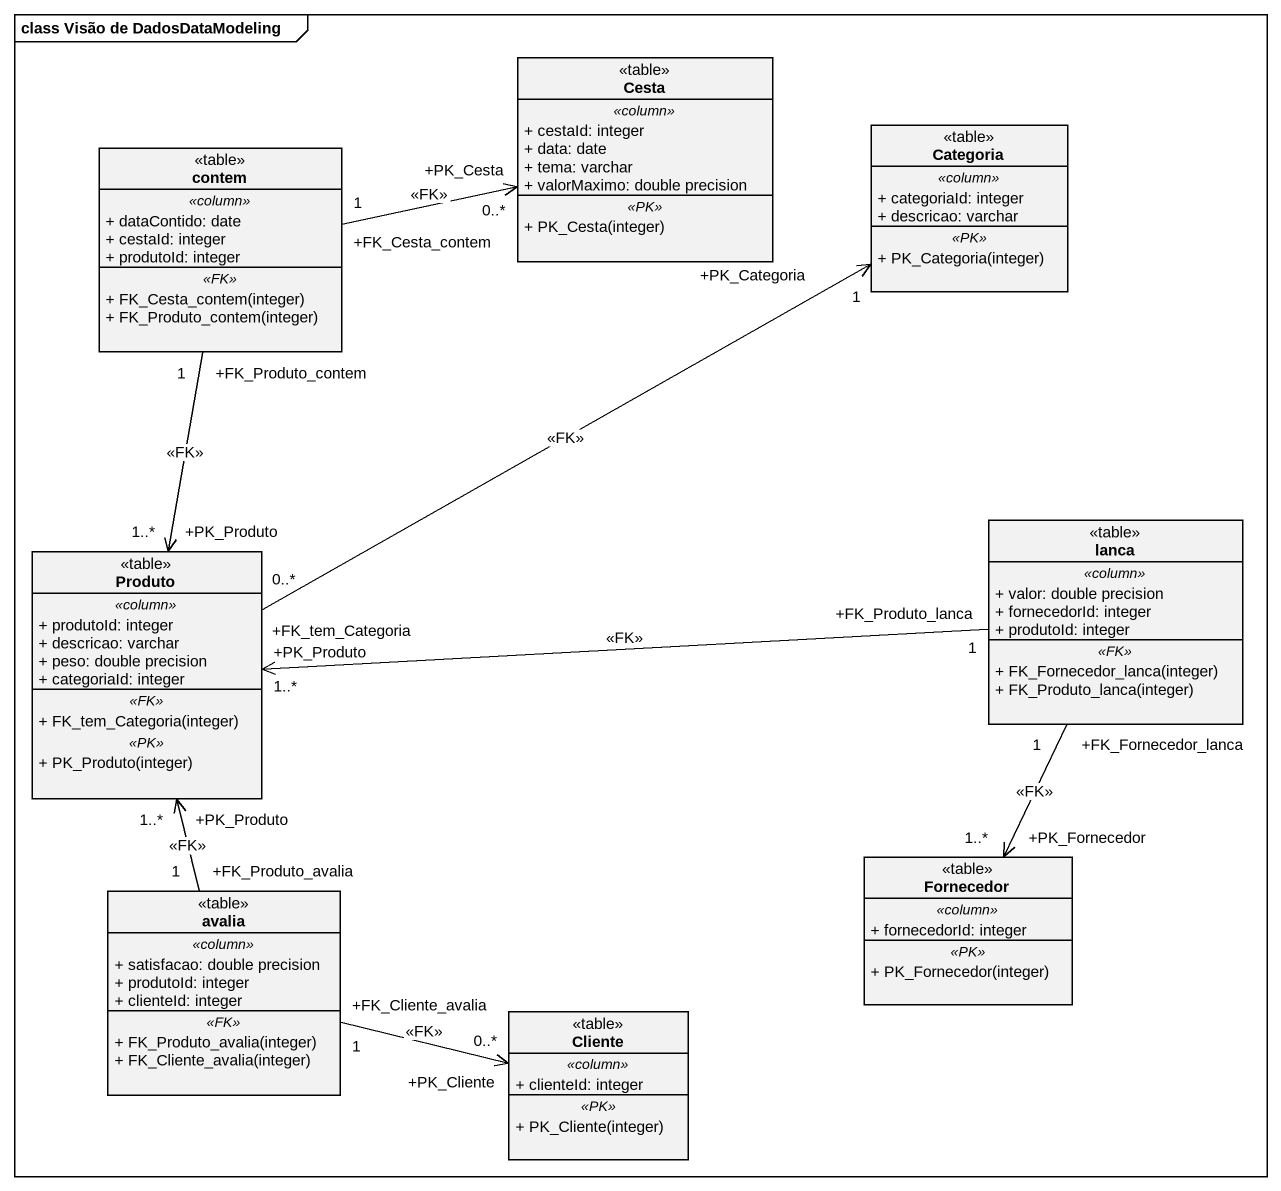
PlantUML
@startuml
mainframe class Visão de DadosDataModeling
hide circle
hide empty members
skinparam classAttributeIconSize 0
class Cesta <<table>> {
  .. <<column>> ..
  + cestaId: integer
  + data: date
  + tema: varchar
  + valorMaximo: double precision
  .. <<PK>> ..
  + PK_Cesta(integer)
}
class contem <<table>> {
  .. <<column>> ..
  + dataContido: date
  + cestaId: integer
  + produtoId: integer
  .. <<FK>> ..
  + FK_Cesta_contem(integer)
  + FK_Produto_contem(integer)
}
class Categoria <<table>> {
  .. <<column>> ..
  + categoriaId: integer
  + descricao: varchar
  .. <<PK>> ..
  + PK_Categoria(integer)
}
class lanca <<table>> {
  .. <<column>> ..
  + valor: double precision
  + fornecedorId: integer
  + produtoId: integer
  .. <<FK>> ..
  + FK_Fornecedor_lanca(integer)
  + FK_Produto_lanca(integer)
}
class Produto <<table>> {
  .. <<column>> ..
  + produtoId: integer
  + descricao: varchar
  + peso: double precision
  + categoriaId: integer
  .. <<FK>> ..
  + FK_tem_Categoria(integer)
  .. <<PK>> ..
  + PK_Produto(integer)
}
class Fornecedor <<table>> {
  .. <<column>> ..
  + fornecedorId: integer
  .. <<PK>> ..
  + PK_Fornecedor(integer)
}
class avalia <<table>> {
  .. <<column>> ..
  + satisfacao: double precision
  + produtoId: integer
  + clienteId: integer
  .. <<FK>> ..
  + FK_Produto_avalia(integer)
  + FK_Cliente_avalia(integer)
}
class Cliente <<table>> {
  .. <<column>> ..
  + clienteId: integer
  .. <<PK>> ..
  + PK_Cliente(integer)
}
contem "+FK_Cesta_contem\n1" -right-> "+PK_Cesta\n0..*" Cesta : <<FK>>
contem "+FK_Produto_contem\n1" --> "+PK_Produto\n1..*" Produto : <<FK>>
lanca "+FK_Produto_lanca\n1" -left-> "+PK_Produto\n1..*" Produto : <<FK>>
lanca "+FK_Fornecedor_lanca\n1" --> "+PK_Fornecedor\n1..*" Fornecedor : <<FK>>
Produto "+FK_tem_Categoria\n0..*" -right-> "+PK_Categoria\n1" Categoria : <<FK>>
avalia "+FK_Produto_avalia\n1" -up-> "+PK_Produto\n1..*" Produto : <<FK>>
avalia "+FK_Cliente_avalia\n1" -right-> "+PK_Cliente\n0..*" Cliente : <<FK>>
@enduml
